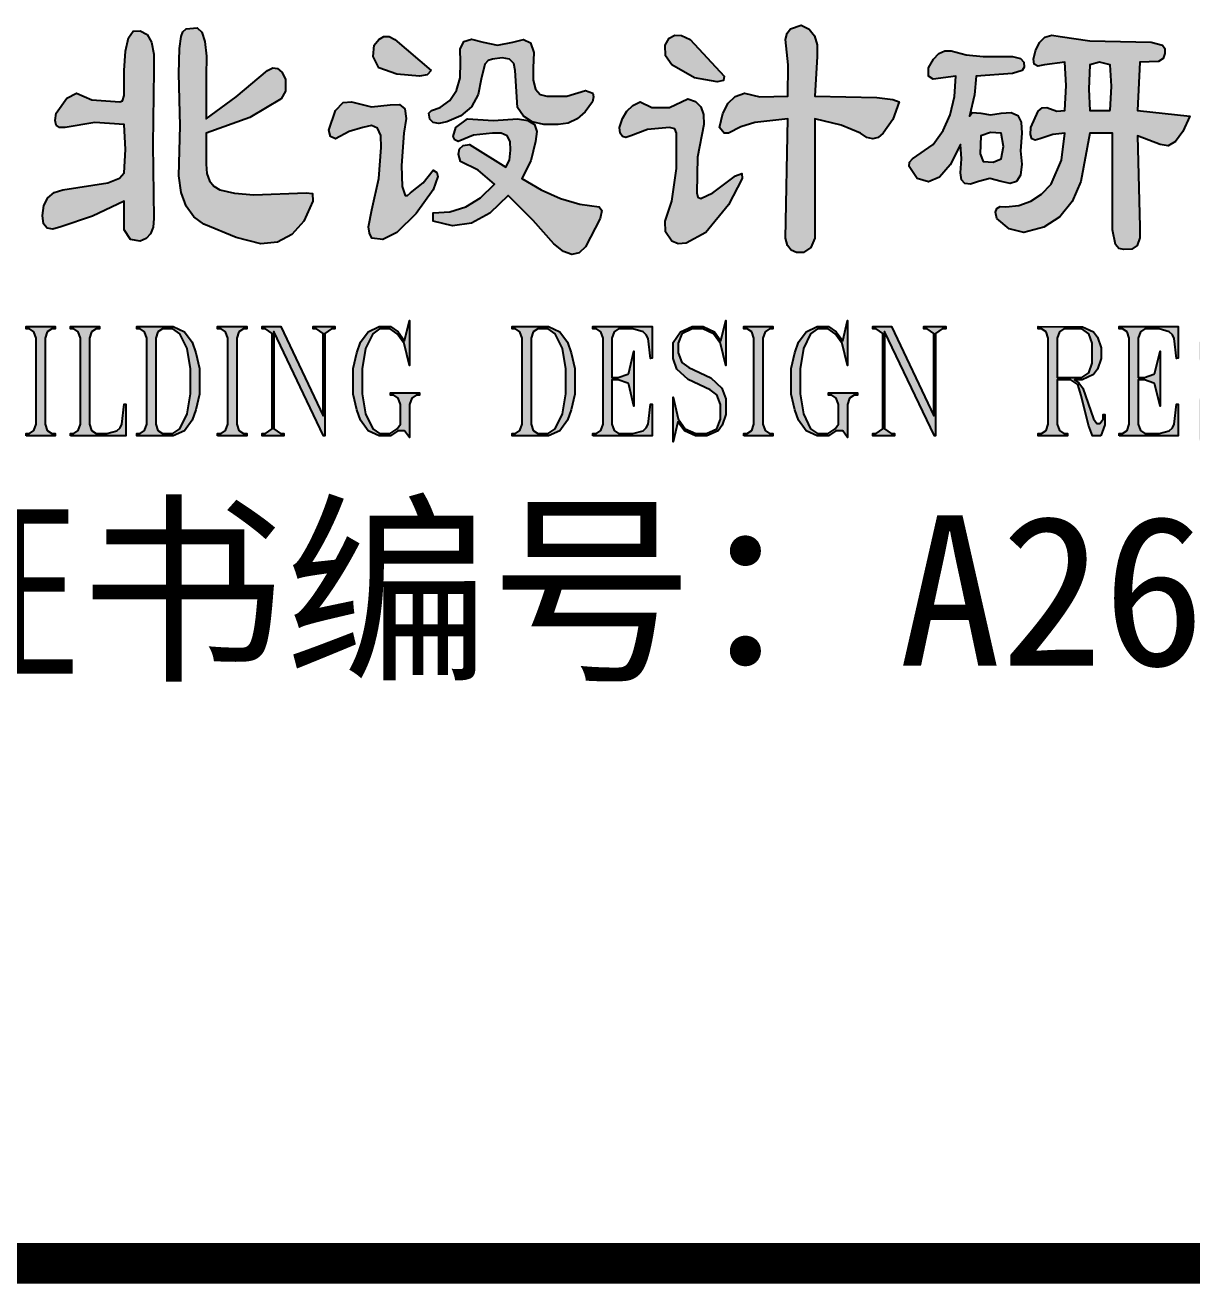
# Model space of a CAD drawing. Extents: x 1252172 to 1336272, y -987752 to -826269.
# Drawn here: x 1330706 to 1332417, y -868754 to -866908 of the extents above; entities that cross this region are included whole.
import ezdxf
from ezdxf.enums import TextEntityAlignment as Align

# ---------------------------------------------------------------- set-up
doc = ezdxf.new("R2010")
doc.units = 0
doc.header["$LTSCALE"] = 1000
for name, color, linetype in [('BTTK', 7, 'Continuous'), ('Logo', 4, 'Continuous'), ('电-标注', 1, 'Continuous')]:
    doc.layers.add(name, color=color, linetype=linetype)
doc.styles.add('HT', font='')
doc.styles.add('HZ(TK)', font='geniso.shx', dxfattribs={"width": 0.9, "bigfont": 'hztxt.shx'})
doc.styles.get('HT').set_extended_font_data('SimHei')

# ---------------------------------------------------------------- blocks, each defined once
blk = doc.blocks.new('vhtemplate_2020年新竖式图框_A1')
at = {"layer": 'Logo'}
h = blk.add_hatch(color=4, dxfattribs=at)
h.dxf.hatch_style = 1
h.paths.add_polyline_path([(796.12, 546.102), (796.528, 546.112), (796.537, 546.57), (796.495, 546.945), (796.522, 547.036), (796.57, 547.102), (796.728, 547.154), (796.843, 547.094), (796.92, 546.997), (796.96, 546.865), (796.962, 546.695), (796.928, 546.112), (797.836, 546.091), (798.072, 546.065), (798.161, 546.029), (798.07, 545.769), (797.928, 545.571), (797.857, 545.508), (797.778, 545.487), (797.691, 545.508), (797.595, 545.571), (797.312, 545.685), (796.928, 545.779), (796.928, 544.03), (796.87, 543.894), (796.762, 543.821), (796.658, 543.819), (796.578, 543.853), (796.524, 543.923), (796.495, 544.03), (796.528, 545.779), (796.045, 545.727), (795.841, 545.662), (795.662, 545.571), (795.595, 545.571), (795.529, 545.654), (795.577, 545.857), (795.654, 546.008), (795.76, 546.107), (795.895, 546.154)])
h.paths.add_polyline_path([(794.737, 546.706), (794.729, 546.862), (794.789, 546.961), (794.871, 547.008), (794.973, 547.003), (795.096, 546.945), (795.595, 546.404), (795.587, 546.341), (795.495, 546.321), (795.162, 546.383), (794.829, 546.57)])
h.paths.add_polyline_path([(794.537, 545.946), (794.796, 545.946), (795.062, 546.071), (795.177, 546.032), (795.254, 545.956), (795.293, 545.844), (795.296, 545.696), (795.204, 545.217), (795.196, 544.696), (795.21, 544.634), (795.254, 544.613), (795.429, 544.696), (795.762, 544.946), (795.854, 544.977), (795.862, 544.904), (795.662, 544.519), (795.329, 544.113), (795.037, 543.957), (794.923, 543.949), (794.829, 543.988), (794.737, 544.123), (794.729, 544.279), (794.829, 544.571), (794.896, 545.05), (794.896, 545.571), (794.871, 545.633), (794.796, 545.654), (794.471, 545.623), (794.229, 545.529), (794.156, 545.506), (794.104, 545.519), (794.073, 545.568), (794.063, 545.654), (794.106, 545.787), (794.171, 545.894), (794.256, 545.974), (794.363, 546.029)])
h = blk.add_hatch(color=4, dxfattribs=at)
h.dxf.hatch_style = 1
h.paths.add_polyline_path([(786.365, 545.727), (785.932, 545.654), (785.848, 545.651), (785.799, 545.685), (785.782, 545.756), (785.799, 545.862), (785.957, 546.081), (786.098, 546.154), (786.323, 546.06), (786.732, 546.029), (786.773, 546.042), (786.798, 546.123), (786.798, 546.487), (786.813, 546.773), (786.857, 546.966), (786.929, 547.065), (787.031, 547.07), (787.131, 547.018), (787.198, 546.904), (787.231, 546.727), (787.231, 546.487), (787.215, 545.404), (787.231, 544.321), (787.219, 544.191), (787.181, 544.092), (787.119, 544.024), (787.031, 543.988), (786.89, 544.009), (786.798, 544.155), (786.798, 544.571), (786.332, 544.352), (785.865, 544.196), (785.749, 544.16), (785.665, 544.175), (785.615, 544.243), (785.599, 544.363), (785.617, 544.511), (785.674, 544.623), (785.767, 544.699), (785.898, 544.738), (786.557, 544.842), (786.729, 544.909), (786.798, 544.988), (786.815, 545.331), (786.798, 545.696)])
h.paths.add_polyline_path([(787.606, 546.81), (787.631, 546.987), (787.658, 547.057), (787.706, 547.102), (787.865, 547.112), (787.935, 547.052), (787.981, 546.914), (788.002, 546.698), (787.998, 546.404), (787.998, 545.779), (788.439, 546.102), (788.898, 546.487), (788.977, 546.526), (789.047, 546.518), (789.11, 546.464), (789.164, 546.362), (789.164, 546.185), (789.097, 546.071), (788.639, 545.8), (787.998, 545.571), (787.998, 545.113), (788.01, 544.98), (788.048, 544.873), (788.11, 544.792), (788.198, 544.738), (788.414, 544.688), (788.698, 544.665), (789.464, 544.696), (789.556, 544.686), (789.564, 544.571), (789.429, 544.282), (789.256, 544.082), (789.045, 543.97), (788.798, 543.946), (788.439, 544.04), (787.964, 544.238), (787.817, 544.345), (787.706, 544.498), (787.633, 544.699), (787.598, 544.946), (787.615, 545.675), (787.598, 546.445)])
h = blk.add_hatch(color=4, dxfattribs=at)
h.dxf.hatch_style = 1
h.paths.add_polyline_path([(792.763, 545.165), (792.63, 544.904), (792.913, 544.738), (793.196, 544.613), (793.479, 544.529), (793.763, 544.488), (793.8, 544.436), (793.779, 544.321), (793.563, 543.905), (793.471, 543.813), (793.363, 543.79), (793.238, 543.834), (793.096, 543.946), (792.796, 544.29), (792.43, 544.654), (792.161, 544.397), (791.888, 544.248), (791.611, 544.209), (791.33, 544.279), (791.33, 544.404), (791.574, 544.415), (791.805, 544.488), (792.024, 544.623), (792.23, 544.821), (791.988, 545.029), (791.73, 545.154), (791.701, 545.264), (791.713, 545.342), (791.767, 545.389), (791.863, 545.404), (792.396, 545.071), (792.446, 545.175), (792.463, 545.321), (792.459, 545.446), (792.413, 545.529), (792.326, 545.571), (792.197, 545.571), (791.922, 545.539), (791.697, 545.446), (791.645, 545.474), (791.622, 545.519), (791.663, 545.654), (791.83, 545.779), (792.213, 545.758), (792.563, 545.779), (792.717, 545.758), (792.813, 545.696), (792.85, 545.592), (792.83, 545.446)])
h.paths.add_polyline_path([(791.297, 546.487), (791.238, 546.425), (791.13, 546.404), (790.797, 546.435), (790.53, 546.529), (790.447, 546.695), (790.464, 546.862), (790.532, 546.945), (790.605, 546.987), (790.682, 546.987), (790.764, 546.945)])
h.paths.add_polyline_path([(790.866, 545.094), (790.872, 544.79), (790.916, 544.657), (790.952, 544.655), (790.997, 544.696), (791.18, 544.842), (791.33, 545.029), (791.38, 544.995), (791.397, 544.936), (791.33, 544.738), (791.08, 544.394), (790.797, 544.113), (790.589, 544.009), (790.43, 544.03), (790.393, 544.102), (790.38, 544.196), (790.43, 544.446), (790.53, 544.904), (790.564, 545.362), (790.56, 545.537), (790.514, 545.644), (790.426, 545.683), (790.297, 545.654), (790.097, 545.592), (789.897, 545.487), (789.822, 545.519), (789.797, 545.612), (789.897, 545.904), (790.006, 546.019), (790.13, 546.029), (790.422, 545.956), (790.697, 545.987), (790.834, 545.992), (790.914, 545.925), (790.934, 545.784), (790.897, 545.571)])
h.paths.add_polyline_path([(793.288, 546.112), (793.563, 546.196), (793.671, 546.154), (793.681, 546.102), (793.663, 546.029), (793.557, 545.883), (793.438, 545.779), (793.307, 545.717), (793.163, 545.696), (792.95, 545.696), (792.78, 545.737), (792.651, 545.821), (792.563, 545.946), (792.53, 546.487), (792.509, 546.591), (792.446, 546.654), (792.342, 546.675), (792.197, 546.654), (792.136, 546.636), (792.088, 546.581), (792.03, 546.362), (791.986, 546.136), (791.888, 545.956), (791.736, 545.823), (791.53, 545.737), (791.413, 545.714), (791.33, 545.727), (791.28, 545.776), (791.263, 545.862), (791.305, 545.904), (791.43, 545.946), (791.574, 546.05), (791.672, 546.196), (791.724, 546.383), (791.73, 546.612), (791.726, 546.802), (791.78, 546.914), (791.892, 546.948), (792.063, 546.904), (792.271, 546.862), (792.496, 546.904), (792.653, 546.943), (792.755, 546.893), (792.803, 546.755), (792.796, 546.529), (792.796, 546.347), (792.83, 546.216), (792.896, 546.138), (792.996, 546.112)])
h = blk.add_hatch(color=4, dxfattribs=at)
h.dxf.hatch_style = 1
h.paths.add_polyline_path([(800.611, 546.268), (800.594, 546.612), (800.294, 546.57), (800.198, 546.552), (800.144, 546.581), (800.132, 546.656), (800.161, 546.779), (800.221, 546.901), (800.302, 546.977), (800.404, 547.005), (800.527, 546.987), (800.96, 546.924), (801.86, 546.904), (802.027, 546.862), (802.06, 546.81), (802.06, 546.737), (802.037, 546.667), (801.968, 546.622), (801.694, 546.612), (801.66, 545.904), (802.427, 545.821), (802.325, 545.592), (802.218, 545.446), (802.108, 545.383), (801.993, 545.404), (801.66, 545.529), (801.694, 544.196), (801.691, 544.035), (801.652, 543.925), (801.575, 543.868), (801.46, 543.863), (801.387, 543.881), (801.335, 543.936), (801.294, 544.155), (801.294, 545.571), (800.96, 545.571), (800.827, 544.863), (800.7, 544.566), (800.519, 544.342), (800.284, 544.191), (799.994, 544.113), (799.777, 544.165), (799.594, 544.321), (799.578, 544.41), (799.594, 544.467), (799.644, 544.493), (799.727, 544.488), (799.919, 544.509), (800.094, 544.571), (800.252, 544.675), (800.394, 544.821), (800.544, 545.175), (800.594, 545.571), (800.419, 545.55), (800.227, 545.487), (800.157, 545.467), (800.111, 545.487), (800.09, 545.55), (800.094, 545.654), (800.202, 545.894), (800.263, 545.943), (800.327, 545.946), (800.477, 545.894), (800.594, 545.904)])
h.paths.add_polyline_path([(799.144, 546.716), (799.394, 546.695), (799.827, 546.695), (799.944, 546.664), (799.994, 546.612), (799.996, 546.539), (799.969, 546.487), (799.827, 546.445), (799.294, 546.404), (799.269, 546.133), (799.194, 545.821), (799.236, 545.873), (799.361, 545.862), (799.503, 545.841), (799.661, 545.862), (799.805, 545.875), (799.902, 545.831), (799.955, 545.73), (799.961, 545.571), (799.944, 545.31), (799.961, 545.113), (799.942, 544.956), (799.886, 544.863), (799.792, 544.831), (799.661, 544.863), (799.494, 544.904), (799.328, 544.863), (799.211, 544.824), (799.128, 544.831), (799.078, 544.886), (799.061, 544.988), (799.078, 545.196), (799.061, 545.404), (798.909, 545.107), (798.753, 544.925), (798.592, 544.857), (798.428, 544.904), (798.311, 545.081), (798.315, 545.146), (798.361, 545.196), (798.661, 545.404), (798.807, 545.607), (798.911, 545.841), (798.974, 546.107), (798.994, 546.404), (798.661, 546.362), (798.595, 546.404), (798.595, 546.529), (798.665, 546.654), (798.744, 546.737), (798.832, 546.779), (798.928, 546.779)])
h.paths.add_polyline_path([(801.26, 545.904), (801.277, 546.258), (801.26, 546.57), (801.102, 546.612), (800.96, 546.57), (800.944, 546.216), (800.96, 545.904)], flags=16)
h.paths.add_polyline_path([(799.353, 545.269), (799.394, 545.154), (799.544, 545.144), (799.661, 545.196), (799.694, 545.373), (799.661, 545.571), (799.503, 545.581), (799.361, 545.529)], flags=16)
h = blk.add_hatch(color=4, dxfattribs=at)
h.dxf.hatch_style = 1
h.paths.add_polyline_path([(783.742, 541.287), (783.683, 541.208), (783.518, 541.131), (782.875, 541.131), (782.875, 541.165), (782.925, 541.165), (782.991, 541.21), (783.023, 541.302), (783.023, 542.563), (782.991, 542.655), (782.925, 542.7), (782.875, 542.7), (782.875, 542.734), (783.521, 542.732), (783.683, 542.657), (783.742, 542.579), (783.797, 542.423), (783.797, 542.264), (783.742, 542.109), (783.683, 542.03), (783.555, 541.97), (783.683, 541.911), (783.742, 541.832), (783.797, 541.675), (783.797, 541.443)])
h.paths.add_polyline_path([(783.666, 542.489), (783.615, 542.63), (783.514, 542.7), (783.252, 542.7), (783.186, 542.655), (783.154, 542.563), (783.154, 541.987), (783.514, 541.987), (783.615, 542.058), (783.666, 542.199)], flags=16)
h.paths.add_polyline_path([(783.666, 541.742), (783.615, 541.883), (783.514, 541.952), (783.154, 541.952), (783.154, 541.302), (783.186, 541.21), (783.252, 541.165), (783.514, 541.165), (783.615, 541.235), (783.666, 541.377)], flags=16)
h.paths.add_polyline_path([(785.081, 542.7), (784.983, 542.632), (784.983, 541.594), (784.928, 541.363), (784.816, 541.208), (784.651, 541.131), (784.543, 541.131), (784.543, 541.145), (784.538, 541.131), (784.376, 541.208), (784.265, 541.363), (784.21, 541.594), (784.21, 542.563), (784.178, 542.655), (784.112, 542.7), (784.062, 542.7), (784.062, 542.734), (784.489, 542.734), (784.489, 542.7), (784.439, 542.7), (784.373, 542.655), (784.341, 542.563), (784.341, 541.524), (784.393, 541.306), (784.443, 541.237), (784.546, 541.165), (784.648, 541.165), (784.804, 541.237), (784.906, 541.381), (784.958, 541.599), (784.958, 542.632), (784.861, 542.7), (784.81, 542.7), (784.81, 542.734), (785.131, 542.734), (785.131, 542.7)])
h.paths.add_polyline_path([(785.356, 541.131), (785.356, 541.165), (785.406, 541.165), (785.471, 541.21), (785.503, 541.302), (785.503, 542.563), (785.471, 542.655), (785.406, 542.7), (785.356, 542.7), (785.356, 542.734), (785.783, 542.734), (785.783, 542.7), (785.733, 542.7), (785.667, 542.655), (785.635, 542.563), (785.635, 541.302), (785.667, 541.21), (785.733, 541.165), (785.783, 541.165), (785.783, 541.131)])
h.paths.add_polyline_path([(786.007, 541.131), (786.007, 541.165), (786.057, 541.165), (786.123, 541.21), (786.155, 541.302), (786.155, 542.563), (786.123, 542.655), (786.057, 542.7), (786.007, 542.7), (786.007, 542.734), (786.434, 542.734), (786.434, 542.7), (786.384, 542.7), (786.319, 542.655), (786.286, 542.563), (786.286, 541.302), (786.319, 541.21), (786.384, 541.165), (786.54, 541.165), (786.69, 541.208), (786.736, 541.251), (786.761, 541.304), (786.797, 541.599), (786.821, 541.596), (786.821, 541.131)])
h.paths.add_polyline_path([(787.847, 541.516), (787.793, 541.361), (787.682, 541.208), (787.517, 541.131), (786.98, 541.131), (786.98, 541.165), (787.03, 541.165), (787.096, 541.21), (787.128, 541.302), (787.128, 542.563), (787.096, 542.655), (787.03, 542.7), (786.98, 542.7), (786.98, 542.734), (787.517, 542.734), (787.682, 542.657), (787.793, 542.504), (787.847, 542.35), (787.902, 542.121), (787.902, 541.744)])
h.paths.add_polyline_path([(787.771, 542.117), (787.718, 542.412), (787.614, 542.63), (787.511, 542.7), (787.357, 542.7), (787.291, 542.655), (787.259, 542.563), (787.259, 541.302), (787.291, 541.21), (787.357, 541.165), (787.511, 541.165), (787.614, 541.235), (787.718, 541.453), (787.771, 541.748)], flags=16)
h.paths.add_polyline_path([(788.167, 541.131), (788.167, 541.165), (788.217, 541.165), (788.283, 541.21), (788.315, 541.302), (788.315, 542.563), (788.283, 542.655), (788.217, 542.7), (788.167, 542.7), (788.167, 542.734), (788.594, 542.734), (788.594, 542.7), (788.544, 542.7), (788.478, 542.655), (788.446, 542.563), (788.446, 541.302), (788.478, 541.21), (788.544, 541.165), (788.594, 541.165), (788.594, 541.131)])
h.paths.add_polyline_path([(789.838, 542.7), (789.741, 542.632), (789.741, 541.131), (789.722, 541.131), (788.991, 542.661), (788.991, 541.233), (789.089, 541.165), (789.14, 541.165), (789.14, 541.131), (788.819, 541.131), (788.819, 541.165), (788.869, 541.165), (788.966, 541.233), (788.966, 542.632), (788.869, 542.7), (788.819, 542.7), (788.819, 542.734), (789.092, 542.734), (789.716, 541.428), (789.716, 542.632), (789.618, 542.7), (789.567, 542.7), (789.567, 542.734), (789.888, 542.734), (789.888, 542.7)])
h.paths.add_polyline_path([(791.078, 541.728), (791.013, 541.683), (790.98, 541.592), (790.98, 541.108), (790.91, 541.206), (790.811, 541.206), (790.703, 541.131), (790.536, 541.133), (790.374, 541.208), (790.262, 541.361), (790.209, 541.516), (790.153, 541.744), (790.153, 542.121), (790.209, 542.35), (790.262, 542.504), (790.374, 542.657), (790.537, 542.734), (790.703, 542.734), (790.815, 542.657), (790.91, 542.525), (790.98, 542.822), (790.98, 542.164), (790.904, 542.484), (790.8, 542.628), (790.698, 542.7), (790.543, 542.7), (790.441, 542.63), (790.337, 542.412), (790.285, 542.117), (790.285, 541.748), (790.337, 541.453), (790.441, 541.235), (790.543, 541.165), (790.698, 541.165), (790.8, 541.237), (790.849, 541.304), (790.849, 541.592), (790.817, 541.683), (790.751, 541.728), (790.7, 541.728), (790.7, 541.763), (791.129, 541.763), (791.129, 541.728)])
h = blk.add_hatch(color=4, dxfattribs=at)
h.dxf.hatch_style = 1
h.paths.add_polyline_path([(793.352, 541.516), (793.298, 541.361), (793.187, 541.208), (793.022, 541.131), (792.485, 541.131), (792.485, 541.165), (792.535, 541.165), (792.601, 541.21), (792.633, 541.302), (792.633, 542.563), (792.601, 542.655), (792.535, 542.7), (792.485, 542.7), (792.485, 542.734), (793.022, 542.734), (793.187, 542.657), (793.298, 542.504), (793.352, 542.35), (793.407, 542.121), (793.407, 541.744)])
h.paths.add_polyline_path([(793.276, 542.117), (793.224, 542.412), (793.12, 542.63), (793.016, 542.7), (792.862, 542.7), (792.797, 542.655), (792.765, 542.563), (792.765, 541.302), (792.797, 541.21), (792.862, 541.165), (793.016, 541.165), (793.12, 541.235), (793.224, 541.453), (793.276, 541.748)], flags=16)
h.paths.add_polyline_path([(793.672, 541.131), (793.672, 541.165), (793.722, 541.165), (793.788, 541.21), (793.82, 541.302), (793.82, 542.563), (793.788, 542.655), (793.722, 542.7), (793.672, 542.7), (793.672, 542.734), (794.54, 542.734), (794.54, 542.269), (794.515, 542.267), (794.48, 542.561), (794.454, 542.615), (794.408, 542.657), (794.258, 542.7), (794.049, 542.7), (793.984, 542.655), (793.951, 542.563), (793.951, 541.987), (794.044, 541.987), (794.182, 542.036), (794.196, 542.054), (794.272, 542.374), (794.272, 541.567), (794.196, 541.887), (794.182, 541.903), (794.044, 541.952), (793.951, 541.952), (793.951, 541.302), (793.984, 541.21), (794.049, 541.165), (794.258, 541.165), (794.408, 541.208), (794.454, 541.251), (794.48, 541.304), (794.515, 541.599), (794.54, 541.596), (794.54, 541.131)])
h.paths.add_polyline_path([(795.565, 541.287), (795.507, 541.208), (795.342, 541.131), (795.178, 541.131), (795.013, 541.208), (794.917, 541.34), (794.847, 541.044), (794.847, 541.701), (794.923, 541.381), (795.026, 541.237), (795.182, 541.165), (795.338, 541.165), (795.491, 541.237), (795.542, 541.377), (795.542, 541.592), (795.491, 541.734), (795.389, 541.805), (795.067, 541.956), (794.903, 542.109), (794.847, 542.264), (794.847, 542.5), (794.956, 542.657), (795.125, 542.734), (795.288, 542.734), (795.453, 542.657), (795.55, 542.525), (795.62, 542.822), (795.62, 542.164), (795.544, 542.484), (795.441, 542.628), (795.285, 542.7), (795.128, 542.7), (794.975, 542.628), (794.924, 542.489), (794.924, 542.348), (794.975, 542.207), (795.077, 542.135), (795.4, 541.985), (795.564, 541.832), (795.62, 541.675), (795.62, 541.443)])
h.paths.add_polyline_path([(795.885, 541.131), (795.885, 541.165), (795.935, 541.165), (796.001, 541.21), (796.033, 541.302), (796.033, 542.563), (796.001, 542.655), (795.935, 542.7), (795.885, 542.7), (795.885, 542.734), (796.312, 542.734), (796.312, 542.7), (796.262, 542.7), (796.196, 542.655), (796.164, 542.563), (796.164, 541.302), (796.196, 541.21), (796.262, 541.165), (796.312, 541.165), (796.312, 541.131)])
h.paths.add_polyline_path([(797.503, 541.728), (797.437, 541.683), (797.405, 541.592), (797.405, 541.108), (797.335, 541.206), (797.235, 541.206), (797.128, 541.131), (796.96, 541.133), (796.798, 541.208), (796.686, 541.361), (796.633, 541.516), (796.578, 541.744), (796.578, 542.121), (796.633, 542.35), (796.686, 542.504), (796.798, 542.657), (796.961, 542.734), (797.128, 542.734), (797.24, 542.657), (797.335, 542.525), (797.405, 542.822), (797.405, 542.164), (797.329, 542.484), (797.224, 542.628), (797.122, 542.7), (796.967, 542.7), (796.865, 542.63), (796.761, 542.412), (796.709, 542.117), (796.709, 541.748), (796.761, 541.453), (796.865, 541.235), (796.967, 541.165), (797.122, 541.165), (797.224, 541.237), (797.273, 541.304), (797.273, 541.592), (797.241, 541.683), (797.176, 541.728), (797.125, 541.728), (797.125, 541.763), (797.553, 541.763), (797.553, 541.728)])
h.paths.add_polyline_path([(798.796, 542.7), (798.698, 542.632), (798.698, 541.131), (798.68, 541.131), (797.949, 542.661), (797.949, 541.233), (798.047, 541.165), (798.097, 541.165), (798.097, 541.131), (797.776, 541.131), (797.776, 541.165), (797.827, 541.165), (797.924, 541.233), (797.924, 542.632), (797.827, 542.7), (797.776, 542.7), (797.776, 542.734), (798.05, 542.734), (798.674, 541.428), (798.674, 542.632), (798.576, 542.7), (798.525, 542.7), (798.525, 542.734), (798.846, 542.734), (798.846, 542.7)])
h = blk.add_hatch(color=4, dxfattribs=at)
h.dxf.hatch_style = 1
h.paths.add_polyline_path([(801.121, 541.131), (800.998, 541.131), (800.941, 541.291), (800.835, 541.724), (800.782, 541.883), (800.681, 541.952), (800.483, 541.952), (800.483, 541.302), (800.515, 541.21), (800.58, 541.165), (800.63, 541.165), (800.63, 541.131), (800.203, 541.131), (800.203, 541.165), (800.253, 541.165), (800.319, 541.21), (800.351, 541.302), (800.351, 542.563), (800.319, 542.655), (800.253, 542.7), (800.203, 542.7), (800.203, 542.734), (800.85, 542.732), (801.012, 542.657), (801.07, 542.579), (801.125, 542.423), (801.125, 542.264), (801.07, 542.109), (801.012, 542.03), (800.848, 541.952), (800.736, 541.952), (800.799, 541.911), (800.855, 541.832), (801.016, 541.383), (801.064, 541.314), (801.108, 541.314), (801.154, 541.379), (801.154, 541.447), (801.178, 541.447), (801.178, 541.293)])
h.paths.add_polyline_path([(800.994, 542.489), (800.943, 542.63), (800.842, 542.7), (800.58, 542.7), (800.515, 542.655), (800.483, 542.563), (800.483, 541.987), (800.842, 541.987), (800.943, 542.058), (800.994, 542.199)], flags=16)
h.paths.add_polyline_path([(801.39, 541.131), (801.39, 541.165), (801.44, 541.165), (801.506, 541.21), (801.538, 541.302), (801.538, 542.563), (801.506, 542.655), (801.44, 542.7), (801.39, 542.7), (801.39, 542.734), (802.258, 542.734), (802.258, 542.269), (802.233, 542.267), (802.198, 542.561), (802.172, 542.615), (802.126, 542.657), (801.976, 542.7), (801.767, 542.7), (801.702, 542.655), (801.669, 542.563), (801.669, 541.987), (801.762, 541.987), (801.9, 542.036), (801.914, 542.054), (801.99, 542.374), (801.99, 541.567), (801.914, 541.887), (801.9, 541.903), (801.762, 541.952), (801.669, 541.952), (801.669, 541.302), (801.702, 541.21), (801.767, 541.165), (801.976, 541.165), (802.126, 541.208), (802.172, 541.251), (802.198, 541.304), (802.233, 541.599), (802.258, 541.596), (802.258, 541.131)])
h.paths.add_polyline_path([(803.283, 541.287), (803.225, 541.208), (803.06, 541.131), (802.896, 541.131), (802.731, 541.208), (802.635, 541.34), (802.564, 541.044), (802.564, 541.701), (802.641, 541.381), (802.744, 541.237), (802.9, 541.165), (803.056, 541.165), (803.209, 541.237), (803.26, 541.377), (803.26, 541.592), (803.209, 541.734), (803.107, 541.805), (802.785, 541.956), (802.621, 542.109), (802.564, 542.264), (802.564, 542.5), (802.674, 542.657), (802.843, 542.734), (803.006, 542.734), (803.171, 542.657), (803.268, 542.525), (803.338, 542.822), (803.338, 542.164), (803.262, 542.484), (803.159, 542.628), (803.003, 542.7), (802.846, 542.7), (802.693, 542.628), (802.642, 542.489), (802.642, 542.348), (802.693, 542.207), (802.795, 542.135), (803.118, 541.985), (803.282, 541.832), (803.338, 541.675), (803.338, 541.443)])
h.paths.add_polyline_path([(803.603, 541.131), (803.603, 541.165), (803.653, 541.165), (803.719, 541.21), (803.751, 541.302), (803.751, 542.563), (803.719, 542.655), (803.653, 542.7), (803.603, 542.7), (803.603, 542.734), (804.47, 542.734), (804.47, 542.269), (804.446, 542.267), (804.411, 542.561), (804.384, 542.615), (804.339, 542.657), (804.189, 542.7), (803.98, 542.7), (803.914, 542.655), (803.882, 542.563), (803.882, 541.987), (803.975, 541.987), (804.113, 542.036), (804.126, 542.054), (804.203, 542.374), (804.203, 541.567), (804.126, 541.887), (804.113, 541.903), (803.975, 541.952), (803.882, 541.952), (803.882, 541.302), (803.914, 541.21), (803.98, 541.165), (804.189, 541.165), (804.339, 541.208), (804.384, 541.251), (804.411, 541.304), (804.446, 541.599), (804.47, 541.596), (804.47, 541.131)])
h.paths.add_polyline_path([(805.271, 541.131), (805.271, 541.165), (805.321, 541.165), (805.387, 541.21), (805.396, 541.239), (805.315, 541.579), (804.892, 541.579), (804.805, 541.231), (804.9, 541.165), (805.003, 541.165), (805.003, 541.131), (804.682, 541.131), (804.682, 541.165), (804.732, 541.165), (804.779, 541.231), (805.155, 542.734), (805.173, 542.734), (805.521, 541.27), (805.597, 541.165), (805.645, 541.165), (805.645, 541.131)])
h.paths.add_polyline_path([(805.109, 542.447), (804.901, 541.614), (805.308, 541.614)], flags=16)
h.paths.add_polyline_path([(806.733, 541.131), (806.61, 541.131), (806.554, 541.291), (806.447, 541.724), (806.394, 541.883), (806.293, 541.952), (806.095, 541.952), (806.095, 541.302), (806.127, 541.21), (806.192, 541.165), (806.242, 541.165), (806.242, 541.131), (805.815, 541.131), (805.815, 541.165), (805.865, 541.165), (805.931, 541.21), (805.963, 541.302), (805.963, 542.563), (805.931, 542.655), (805.865, 542.7), (805.815, 542.7), (805.815, 542.734), (806.462, 542.732), (806.624, 542.657), (806.682, 542.579), (806.737, 542.423), (806.737, 542.264), (806.682, 542.109), (806.624, 542.03), (806.46, 541.952), (806.348, 541.952), (806.411, 541.911), (806.468, 541.832), (806.628, 541.383), (806.676, 541.314), (806.72, 541.314), (806.766, 541.379), (806.766, 541.447), (806.79, 541.447), (806.79, 541.293)])
h.paths.add_polyline_path([(806.606, 542.489), (806.555, 542.63), (806.454, 542.7), (806.193, 542.7), (806.127, 542.655), (806.095, 542.563), (806.095, 541.987), (806.454, 541.987), (806.555, 542.058), (806.606, 542.199)], flags=16)
h.paths.add_polyline_path([(807.794, 542.484), (807.69, 542.628), (807.588, 542.7), (807.433, 542.7), (807.331, 542.63), (807.227, 542.412), (807.175, 542.117), (807.175, 541.748), (807.227, 541.453), (807.331, 541.235), (807.433, 541.165), (807.588, 541.165), (807.69, 541.237), (807.794, 541.383), (807.847, 541.53), (807.869, 541.513), (807.815, 541.361), (807.706, 541.208), (807.594, 541.131), (807.426, 541.133), (807.264, 541.208), (807.152, 541.361), (807.099, 541.516), (807.043, 541.744), (807.043, 542.121), (807.099, 542.35), (807.152, 542.504), (807.264, 542.657), (807.427, 542.734), (807.594, 542.734), (807.706, 542.657), (807.8, 542.525), (807.871, 542.822), (807.871, 542.164)])
h.paths.add_polyline_path([(808.778, 541.131), (808.778, 541.165), (808.828, 541.165), (808.894, 541.21), (808.926, 541.302), (808.926, 541.952), (808.415, 541.952), (808.415, 541.302), (808.447, 541.21), (808.513, 541.165), (808.563, 541.165), (808.563, 541.131), (808.136, 541.131), (808.136, 541.165), (808.186, 541.165), (808.251, 541.21), (808.283, 541.302), (808.283, 542.563), (808.251, 542.655), (808.186, 542.7), (808.136, 542.7), (808.136, 542.734), (808.563, 542.734), (808.563, 542.7), (808.513, 542.7), (808.447, 542.655), (808.415, 542.563), (808.415, 541.987), (808.926, 541.987), (808.926, 542.563), (808.894, 542.655), (808.828, 542.7), (808.778, 542.7), (808.778, 542.734), (809.205, 542.734), (809.205, 542.7), (809.155, 542.7), (809.09, 542.655), (809.057, 542.563), (809.057, 541.302), (809.09, 541.21), (809.155, 541.165), (809.205, 541.165), (809.205, 541.131)])
at = {"layer": 'BTTK', "const_width": 0.6}
blk.add_lwpolyline([(831, 529), (761, 529)], dxfattribs=at)
at = {"layer": 'Logo', "color": 4}
for points in [[(796.12, 546.102), (796.528, 546.112), (796.537, 546.57), (796.495, 546.945), (796.522, 547.036), (796.57, 547.102), (796.728, 547.154), (796.843, 547.094), (796.92, 546.997), (796.96, 546.865), (796.962, 546.695), (796.928, 546.112), (797.836, 546.091), (798.072, 546.065), (798.161, 546.029), (798.07, 545.769), (797.928, 545.571), (797.857, 545.508), (797.778, 545.487), (797.691, 545.508), (797.595, 545.571), (797.312, 545.685), (796.928, 545.779), (796.928, 544.03), (796.87, 543.894), (796.762, 543.821), (796.658, 543.819), (796.578, 543.853), (796.524, 543.923), (796.495, 544.03), (796.528, 545.779), (796.045, 545.727), (795.841, 545.662), (795.662, 545.571), (795.595, 545.571), (795.529, 545.654), (795.577, 545.857), (795.654, 546.008), (795.76, 546.107), (795.895, 546.154)], [(786.365, 545.727), (785.932, 545.654), (785.848, 545.651), (785.799, 545.685), (785.782, 545.756), (785.799, 545.862), (785.957, 546.081), (786.098, 546.154), (786.323, 546.06), (786.732, 546.029), (786.773, 546.042), (786.798, 546.123), (786.798, 546.487), (786.813, 546.773), (786.857, 546.966), (786.929, 547.065), (787.031, 547.07), (787.131, 547.018), (787.198, 546.904), (787.231, 546.727), (787.231, 546.487), (787.215, 545.404), (787.231, 544.321), (787.219, 544.191), (787.181, 544.092), (787.119, 544.024), (787.031, 543.988), (786.89, 544.009), (786.798, 544.155), (786.798, 544.571), (786.332, 544.352), (785.865, 544.196), (785.749, 544.16), (785.665, 544.175), (785.615, 544.243), (785.599, 544.363), (785.617, 544.511), (785.674, 544.623), (785.767, 544.699), (785.898, 544.738), (786.557, 544.842), (786.729, 544.909), (786.798, 544.988), (786.815, 545.331), (786.798, 545.696)], [(787.606, 546.81), (787.631, 546.987), (787.658, 547.057), (787.706, 547.102), (787.865, 547.112), (787.935, 547.052), (787.981, 546.914), (788.002, 546.698), (787.998, 546.404), (787.998, 545.779), (788.439, 546.102), (788.898, 546.487), (788.977, 546.526), (789.047, 546.518), (789.11, 546.464), (789.164, 546.362), (789.164, 546.185), (789.097, 546.071), (788.639, 545.8), (787.998, 545.571), (787.998, 545.113), (788.01, 544.98), (788.048, 544.873), (788.11, 544.792), (788.198, 544.738), (788.414, 544.688), (788.698, 544.665), (789.464, 544.696), (789.556, 544.686), (789.564, 544.571), (789.429, 544.282), (789.256, 544.082), (789.045, 543.97), (788.798, 543.946), (788.439, 544.04), (787.964, 544.238), (787.817, 544.345), (787.706, 544.498), (787.633, 544.699), (787.598, 544.946), (787.615, 545.675), (787.598, 546.445)], [(791.297, 546.487), (791.238, 546.425), (791.13, 546.404), (790.797, 546.435), (790.53, 546.529), (790.447, 546.695), (790.464, 546.862), (790.532, 546.945), (790.605, 546.987), (790.682, 546.987), (790.764, 546.945)], [(794.737, 546.706), (794.729, 546.862), (794.789, 546.961), (794.871, 547.008), (794.973, 547.003), (795.096, 546.945), (795.595, 546.404), (795.587, 546.341), (795.495, 546.321), (795.162, 546.383), (794.829, 546.57)], [(800.611, 546.268), (800.594, 546.612), (800.294, 546.57), (800.198, 546.552), (800.144, 546.581), (800.132, 546.656), (800.161, 546.779), (800.221, 546.901), (800.302, 546.977), (800.404, 547.005), (800.527, 546.987), (800.96, 546.924), (801.86, 546.904), (802.027, 546.862), (802.06, 546.81), (802.06, 546.737), (802.037, 546.667), (801.968, 546.622), (801.694, 546.612), (801.66, 545.904), (802.427, 545.821), (802.325, 545.592), (802.218, 545.446), (802.108, 545.383), (801.993, 545.404), (801.66, 545.529), (801.694, 544.196), (801.691, 544.035), (801.652, 543.925), (801.575, 543.868), (801.46, 543.863), (801.387, 543.881), (801.335, 543.936), (801.294, 544.155), (801.294, 545.571), (800.96, 545.571), (800.827, 544.863), (800.7, 544.566), (800.519, 544.342), (800.284, 544.191), (799.994, 544.113), (799.777, 544.165), (799.594, 544.321), (799.578, 544.41), (799.594, 544.467), (799.644, 544.493), (799.727, 544.488), (799.919, 544.509), (800.094, 544.571), (800.252, 544.675), (800.394, 544.821), (800.544, 545.175), (800.594, 545.571), (800.419, 545.55), (800.227, 545.487), (800.157, 545.467), (800.111, 545.487), (800.09, 545.55), (800.094, 545.654), (800.202, 545.894), (800.263, 545.943), (800.327, 545.946), (800.477, 545.894), (800.594, 545.904)], [(793.288, 546.112), (793.563, 546.196), (793.671, 546.154), (793.681, 546.102), (793.663, 546.029), (793.557, 545.883), (793.438, 545.779), (793.307, 545.717), (793.163, 545.696), (792.95, 545.696), (792.78, 545.737), (792.651, 545.821), (792.563, 545.946), (792.53, 546.487), (792.509, 546.591), (792.446, 546.654), (792.342, 546.675), (792.197, 546.654), (792.136, 546.636), (792.088, 546.581), (792.03, 546.362), (791.986, 546.136), (791.888, 545.956), (791.736, 545.823), (791.53, 545.737), (791.413, 545.714), (791.33, 545.727), (791.28, 545.776), (791.263, 545.862), (791.305, 545.904), (791.43, 545.946), (791.574, 546.05), (791.672, 546.196), (791.724, 546.383), (791.73, 546.612), (791.726, 546.802), (791.78, 546.914), (791.892, 546.948), (792.063, 546.904), (792.271, 546.862), (792.496, 546.904), (792.653, 546.943), (792.755, 546.893), (792.803, 546.755), (792.796, 546.529), (792.796, 546.347), (792.83, 546.216), (792.896, 546.138), (792.996, 546.112)], [(799.144, 546.716), (799.394, 546.695), (799.827, 546.695), (799.944, 546.664), (799.994, 546.612), (799.996, 546.539), (799.969, 546.487), (799.827, 546.445), (799.294, 546.404), (799.269, 546.133), (799.194, 545.821), (799.236, 545.873), (799.361, 545.862), (799.503, 545.841), (799.661, 545.862), (799.805, 545.875), (799.902, 545.831), (799.955, 545.73), (799.961, 545.571), (799.944, 545.31), (799.961, 545.113), (799.942, 544.956), (799.886, 544.863), (799.792, 544.831), (799.661, 544.863), (799.494, 544.904), (799.328, 544.863), (799.211, 544.824), (799.128, 544.831), (799.078, 544.886), (799.061, 544.988), (799.078, 545.196), (799.061, 545.404), (798.909, 545.107), (798.753, 544.925), (798.592, 544.857), (798.428, 544.904), (798.311, 545.081), (798.315, 545.146), (798.361, 545.196), (798.661, 545.404), (798.807, 545.607), (798.911, 545.841), (798.974, 546.107), (798.994, 546.404), (798.661, 546.362), (798.595, 546.404), (798.595, 546.529), (798.665, 546.654), (798.744, 546.737), (798.832, 546.779), (798.928, 546.779)], [(801.26, 545.904), (801.277, 546.258), (801.26, 546.57), (801.102, 546.612), (800.96, 546.57), (800.944, 546.216), (800.96, 545.904)], [(794.537, 545.946), (794.796, 545.946), (795.062, 546.071), (795.177, 546.032), (795.254, 545.956), (795.293, 545.844), (795.296, 545.696), (795.204, 545.217), (795.196, 544.696), (795.21, 544.634), (795.254, 544.613), (795.429, 544.696), (795.762, 544.946), (795.854, 544.977), (795.862, 544.904), (795.662, 544.519), (795.329, 544.113), (795.037, 543.957), (794.923, 543.949), (794.829, 543.988), (794.737, 544.123), (794.729, 544.279), (794.829, 544.571), (794.896, 545.05), (794.896, 545.571), (794.871, 545.633), (794.796, 545.654), (794.471, 545.623), (794.229, 545.529), (794.156, 545.506), (794.104, 545.519), (794.073, 545.568), (794.063, 545.654), (794.106, 545.787), (794.171, 545.894), (794.256, 545.974), (794.363, 546.029)], [(790.866, 545.094), (790.872, 544.79), (790.916, 544.657), (790.952, 544.655), (790.997, 544.696), (791.18, 544.842), (791.33, 545.029), (791.38, 544.995), (791.397, 544.936), (791.33, 544.738), (791.08, 544.394), (790.797, 544.113), (790.589, 544.009), (790.43, 544.03), (790.393, 544.102), (790.38, 544.196), (790.43, 544.446), (790.53, 544.904), (790.564, 545.362), (790.56, 545.537), (790.514, 545.644), (790.426, 545.683), (790.297, 545.654), (790.097, 545.592), (789.897, 545.487), (789.822, 545.519), (789.797, 545.612), (789.897, 545.904), (790.006, 546.019), (790.13, 546.029), (790.422, 545.956), (790.697, 545.987), (790.834, 545.992), (790.914, 545.925), (790.934, 545.784), (790.897, 545.571)], [(792.763, 545.165), (792.63, 544.904), (792.913, 544.738), (793.196, 544.613), (793.479, 544.529), (793.763, 544.488), (793.8, 544.436), (793.779, 544.321), (793.563, 543.905), (793.471, 543.813), (793.363, 543.79), (793.238, 543.834), (793.096, 543.946), (792.796, 544.29), (792.43, 544.654), (792.161, 544.397), (791.888, 544.248), (791.611, 544.209), (791.33, 544.279), (791.33, 544.404), (791.574, 544.415), (791.805, 544.488), (792.024, 544.623), (792.23, 544.821), (791.988, 545.029), (791.73, 545.154), (791.701, 545.264), (791.713, 545.342), (791.767, 545.389), (791.863, 545.404), (792.396, 545.071), (792.446, 545.175), (792.463, 545.321), (792.459, 545.446), (792.413, 545.529), (792.326, 545.571), (792.197, 545.571), (791.922, 545.539), (791.697, 545.446), (791.645, 545.474), (791.622, 545.519), (791.663, 545.654), (791.83, 545.779), (792.213, 545.758), (792.563, 545.779), (792.717, 545.758), (792.813, 545.696), (792.85, 545.592), (792.83, 545.446)], [(799.353, 545.269), (799.394, 545.154), (799.544, 545.144), (799.661, 545.196), (799.694, 545.373), (799.661, 545.571), (799.503, 545.581), (799.361, 545.529)], [(785.356, 541.131), (785.356, 541.165), (785.406, 541.165), (785.471, 541.21), (785.503, 541.302), (785.503, 542.563), (785.471, 542.655), (785.406, 542.7), (785.356, 542.7), (785.356, 542.734), (785.783, 542.734), (785.783, 542.7), (785.733, 542.7), (785.667, 542.655), (785.635, 542.563), (785.635, 541.302), (785.667, 541.21), (785.733, 541.165), (785.783, 541.165), (785.783, 541.131)], [(786.007, 541.131), (786.007, 541.165), (786.057, 541.165), (786.123, 541.21), (786.155, 541.302), (786.155, 542.563), (786.123, 542.655), (786.057, 542.7), (786.007, 542.7), (786.007, 542.734), (786.434, 542.734), (786.434, 542.7), (786.384, 542.7), (786.319, 542.655), (786.286, 542.563), (786.286, 541.302), (786.319, 541.21), (786.384, 541.165), (786.54, 541.165), (786.69, 541.208), (786.736, 541.251), (786.761, 541.304), (786.797, 541.599), (786.821, 541.596), (786.821, 541.131)], [(787.847, 541.516), (787.793, 541.361), (787.682, 541.208), (787.517, 541.131), (786.98, 541.131), (786.98, 541.165), (787.03, 541.165), (787.096, 541.21), (787.128, 541.302), (787.128, 542.563), (787.096, 542.655), (787.03, 542.7), (786.98, 542.7), (786.98, 542.734), (787.517, 542.734), (787.682, 542.657), (787.793, 542.504), (787.847, 542.35), (787.902, 542.121), (787.902, 541.744)], [(788.167, 541.131), (788.167, 541.165), (788.217, 541.165), (788.283, 541.21), (788.315, 541.302), (788.315, 542.563), (788.283, 542.655), (788.217, 542.7), (788.167, 542.7), (788.167, 542.734), (788.594, 542.734), (788.594, 542.7), (788.544, 542.7), (788.478, 542.655), (788.446, 542.563), (788.446, 541.302), (788.478, 541.21), (788.544, 541.165), (788.594, 541.165), (788.594, 541.131)], [(789.838, 542.7), (789.741, 542.632), (789.741, 541.131), (789.722, 541.131), (788.991, 542.661), (788.991, 541.233), (789.089, 541.165), (789.14, 541.165), (789.14, 541.131), (788.819, 541.131), (788.819, 541.165), (788.869, 541.165), (788.966, 541.233), (788.966, 542.632), (788.869, 542.7), (788.819, 542.7), (788.819, 542.734), (789.092, 542.734), (789.716, 541.428), (789.716, 542.632), (789.618, 542.7), (789.567, 542.7), (789.567, 542.734), (789.888, 542.734), (789.888, 542.7)], [(791.078, 541.728), (791.013, 541.683), (790.98, 541.592), (790.98, 541.108), (790.91, 541.206), (790.811, 541.206), (790.703, 541.131), (790.536, 541.133), (790.374, 541.208), (790.262, 541.361), (790.209, 541.516), (790.153, 541.744), (790.153, 542.121), (790.209, 542.35), (790.262, 542.504), (790.374, 542.657), (790.537, 542.734), (790.703, 542.734), (790.815, 542.657), (790.91, 542.525), (790.98, 542.822), (790.98, 542.164), (790.904, 542.484), (790.8, 542.628), (790.698, 542.7), (790.543, 542.7), (790.441, 542.63), (790.337, 542.412), (790.285, 542.117), (790.285, 541.748), (790.337, 541.453), (790.441, 541.235), (790.543, 541.165), (790.698, 541.165), (790.8, 541.237), (790.849, 541.304), (790.849, 541.592), (790.817, 541.683), (790.751, 541.728), (790.7, 541.728), (790.7, 541.763), (791.129, 541.763), (791.129, 541.728)], [(793.352, 541.516), (793.298, 541.361), (793.187, 541.208), (793.022, 541.131), (792.485, 541.131), (792.485, 541.165), (792.535, 541.165), (792.601, 541.21), (792.633, 541.302), (792.633, 542.563), (792.601, 542.655), (792.535, 542.7), (792.485, 542.7), (792.485, 542.734), (793.022, 542.734), (793.187, 542.657), (793.298, 542.504), (793.352, 542.35), (793.407, 542.121), (793.407, 541.744)], [(793.672, 541.131), (793.672, 541.165), (793.722, 541.165), (793.788, 541.21), (793.82, 541.302), (793.82, 542.563), (793.788, 542.655), (793.722, 542.7), (793.672, 542.7), (793.672, 542.734), (794.54, 542.734), (794.54, 542.269), (794.515, 542.267), (794.48, 542.561), (794.454, 542.615), (794.408, 542.657), (794.258, 542.7), (794.049, 542.7), (793.984, 542.655), (793.951, 542.563), (793.951, 541.987), (794.044, 541.987), (794.182, 542.036), (794.196, 542.054), (794.272, 542.374), (794.272, 541.567), (794.196, 541.887), (794.182, 541.903), (794.044, 541.952), (793.951, 541.952), (793.951, 541.302), (793.984, 541.21), (794.049, 541.165), (794.258, 541.165), (794.408, 541.208), (794.454, 541.251), (794.48, 541.304), (794.515, 541.599), (794.54, 541.596), (794.54, 541.131)], [(795.565, 541.287), (795.507, 541.208), (795.342, 541.131), (795.178, 541.131), (795.013, 541.208), (794.917, 541.34), (794.847, 541.044), (794.847, 541.701), (794.923, 541.381), (795.026, 541.237), (795.182, 541.165), (795.338, 541.165), (795.491, 541.237), (795.542, 541.377), (795.542, 541.592), (795.491, 541.734), (795.389, 541.805), (795.067, 541.956), (794.903, 542.109), (794.847, 542.264), (794.847, 542.5), (794.956, 542.657), (795.125, 542.734), (795.288, 542.734), (795.453, 542.657), (795.55, 542.525), (795.62, 542.822), (795.62, 542.164), (795.544, 542.484), (795.441, 542.628), (795.285, 542.7), (795.128, 542.7), (794.975, 542.628), (794.924, 542.489), (794.924, 542.348), (794.975, 542.207), (795.077, 542.135), (795.4, 541.985), (795.564, 541.832), (795.62, 541.675), (795.62, 541.443)], [(795.885, 541.131), (795.885, 541.165), (795.935, 541.165), (796.001, 541.21), (796.033, 541.302), (796.033, 542.563), (796.001, 542.655), (795.935, 542.7), (795.885, 542.7), (795.885, 542.734), (796.312, 542.734), (796.312, 542.7), (796.262, 542.7), (796.196, 542.655), (796.164, 542.563), (796.164, 541.302), (796.196, 541.21), (796.262, 541.165), (796.312, 541.165), (796.312, 541.131)], [(797.503, 541.728), (797.437, 541.683), (797.405, 541.592), (797.405, 541.108), (797.335, 541.206), (797.235, 541.206), (797.128, 541.131), (796.96, 541.133), (796.798, 541.208), (796.686, 541.361), (796.633, 541.516), (796.578, 541.744), (796.578, 542.121), (796.633, 542.35), (796.686, 542.504), (796.798, 542.657), (796.961, 542.734), (797.128, 542.734), (797.24, 542.657), (797.335, 542.525), (797.405, 542.822), (797.405, 542.164), (797.329, 542.484), (797.224, 542.628), (797.122, 542.7), (796.967, 542.7), (796.865, 542.63), (796.761, 542.412), (796.709, 542.117), (796.709, 541.748), (796.761, 541.453), (796.865, 541.235), (796.967, 541.165), (797.122, 541.165), (797.224, 541.237), (797.273, 541.304), (797.273, 541.592), (797.241, 541.683), (797.176, 541.728), (797.125, 541.728), (797.125, 541.763), (797.553, 541.763), (797.553, 541.728)], [(798.796, 542.7), (798.698, 542.632), (798.698, 541.131), (798.68, 541.131), (797.949, 542.661), (797.949, 541.233), (798.047, 541.165), (798.097, 541.165), (798.097, 541.131), (797.776, 541.131), (797.776, 541.165), (797.827, 541.165), (797.924, 541.233), (797.924, 542.632), (797.827, 542.7), (797.776, 542.7), (797.776, 542.734), (798.05, 542.734), (798.674, 541.428), (798.674, 542.632), (798.576, 542.7), (798.525, 542.7), (798.525, 542.734), (798.846, 542.734), (798.846, 542.7)], [(801.121, 541.131), (800.998, 541.131), (800.941, 541.291), (800.835, 541.724), (800.782, 541.883), (800.681, 541.952), (800.483, 541.952), (800.483, 541.302), (800.515, 541.21), (800.58, 541.165), (800.63, 541.165), (800.63, 541.131), (800.203, 541.131), (800.203, 541.165), (800.253, 541.165), (800.319, 541.21), (800.351, 541.302), (800.351, 542.563), (800.319, 542.655), (800.253, 542.7), (800.203, 542.7), (800.203, 542.734), (800.85, 542.732), (801.012, 542.657), (801.07, 542.579), (801.125, 542.423), (801.125, 542.264), (801.07, 542.109), (801.012, 542.03), (800.848, 541.952), (800.736, 541.952), (800.799, 541.911), (800.855, 541.832), (801.016, 541.383), (801.064, 541.314), (801.108, 541.314), (801.154, 541.379), (801.154, 541.447), (801.178, 541.447), (801.178, 541.293)], [(801.39, 541.131), (801.39, 541.165), (801.44, 541.165), (801.506, 541.21), (801.538, 541.302), (801.538, 542.563), (801.506, 542.655), (801.44, 542.7), (801.39, 542.7), (801.39, 542.734), (802.258, 542.734), (802.258, 542.269), (802.233, 542.267), (802.198, 542.561), (802.172, 542.615), (802.126, 542.657), (801.976, 542.7), (801.767, 542.7), (801.702, 542.655), (801.669, 542.563), (801.669, 541.987), (801.762, 541.987), (801.9, 542.036), (801.914, 542.054), (801.99, 542.374), (801.99, 541.567), (801.914, 541.887), (801.9, 541.903), (801.762, 541.952), (801.669, 541.952), (801.669, 541.302), (801.702, 541.21), (801.767, 541.165), (801.976, 541.165), (802.126, 541.208), (802.172, 541.251), (802.198, 541.304), (802.233, 541.599), (802.258, 541.596), (802.258, 541.131)], [(787.771, 542.117), (787.718, 542.412), (787.614, 542.63), (787.511, 542.7), (787.357, 542.7), (787.291, 542.655), (787.259, 542.563), (787.259, 541.302), (787.291, 541.21), (787.357, 541.165), (787.511, 541.165), (787.614, 541.235), (787.718, 541.453), (787.771, 541.748)], [(793.276, 542.117), (793.224, 542.412), (793.12, 542.63), (793.016, 542.7), (792.862, 542.7), (792.797, 542.655), (792.765, 542.563), (792.765, 541.302), (792.797, 541.21), (792.862, 541.165), (793.016, 541.165), (793.12, 541.235), (793.224, 541.453), (793.276, 541.748)], [(800.994, 542.489), (800.943, 542.63), (800.842, 542.7), (800.58, 542.7), (800.515, 542.655), (800.483, 542.563), (800.483, 541.987), (800.842, 541.987), (800.943, 542.058), (800.994, 542.199)]]:
    blk.add_lwpolyline(points, close=True, dxfattribs=at)
at = {"color": 4, "style": 'HT'}
blk.add_text('设计证书编号：A261002637', height=2.2, dxfattribs=at).set_placement((777.153, 539.965), align=Align.TOP_LEFT)
at = {"layer": 'BTTK', "color": 4, "style": 'HZ(TK)', "width": 0.9}
for tag, p in [('合作单位', (796, 511.5)), ('建设单位', (796, 209.5)), ('工程名称', (796, 176.5)), ('子项名称', (806, 160)), ('图纸名称', (796, 141))]:
    blk.add_attdef(tag, text='', height=3.5, dxfattribs=at).set_placement(p, align=Align.MIDDLE_CENTER)
for tag, p in [('注册证书号', (808.5, 309.006)), ('注册印章号', (808.5, 301.006)), ('设计号', (806, 193)), ('图别', (789.75, 34)), ('图号', (822.25, 34)), ('版本号', (789.75, 26)), ('日期', (822.25, 26))]:
    blk.add_attdef(tag, text='', height=3.5, dxfattribs=at).set_placement(p, align=Align.MIDDLE)

msp = doc.modelspace()

# ---------------------------------------------------------------- block references
at = {"layer": '电-标注', "xscale": 100, "yscale": 100, "zscale": 100}
msp.add_blockref('vhtemplate_2020年新竖式图框_A1', (1252171.6, -921623.7), dxfattribs=at)

doc.saveas('drawing.dxf')
